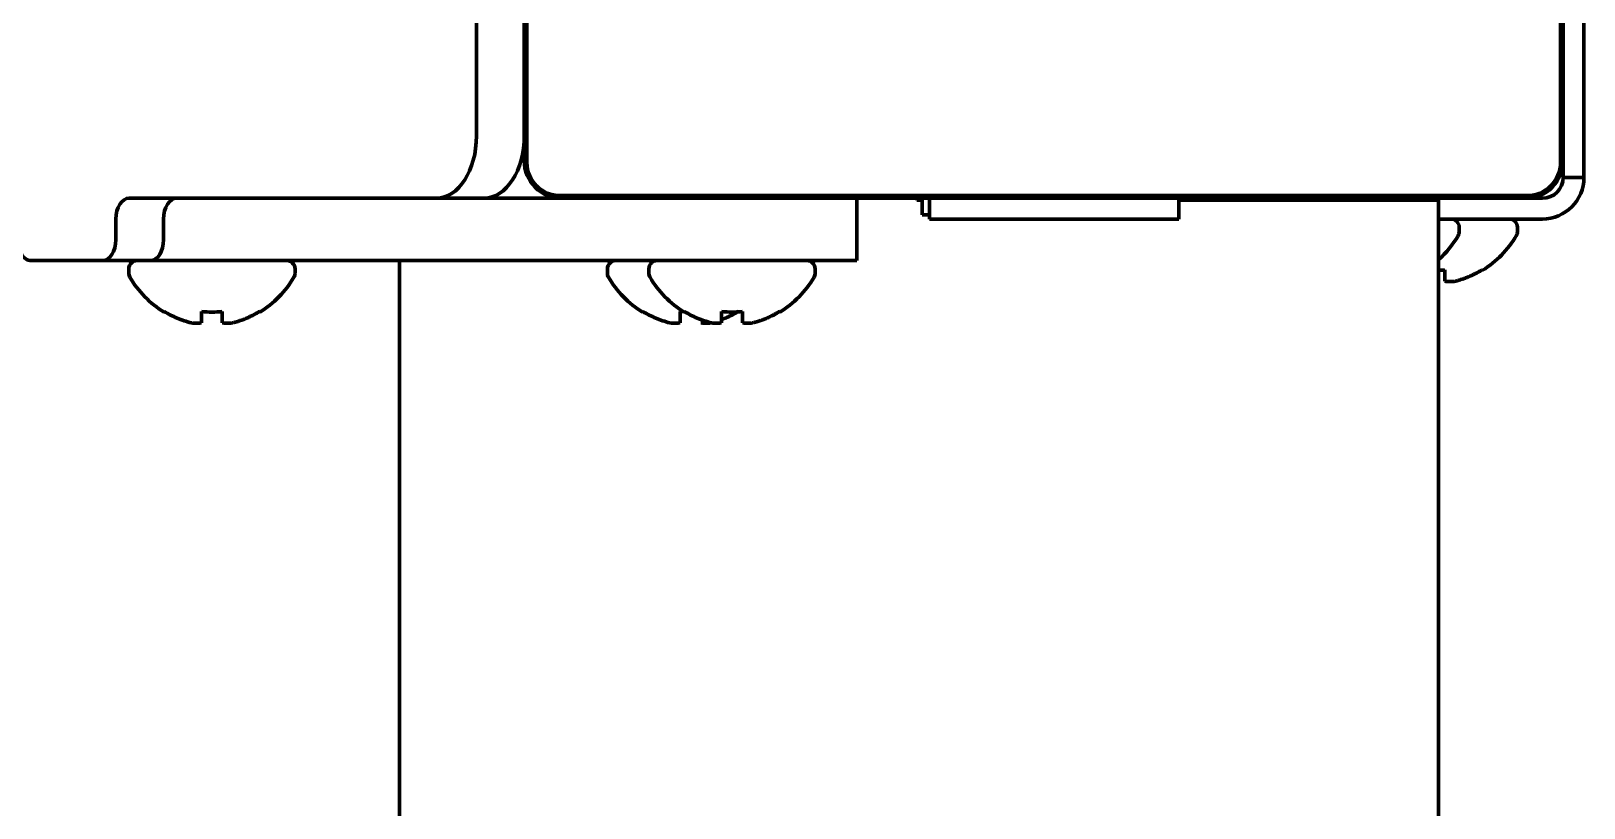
# Model space of a CAD drawing. Header units: inches. Extents: x 904 to 7172, y 213 to 5528.
# Drawn here: x 3614.4 to 3689.1, y 1957.4 to 1994.8 of the extents above; entities that cross this region are included whole.
import ezdxf

# ---------------------------------------------------------------- set-up
doc = ezdxf.new("R2010")
doc.units = ezdxf.units.IN

msp = doc.modelspace()

# ---------------------------------------------------------------- linework, layer by layer
at = {"linetype": 'Continuous', "lineweight": 70}
for p, q in [((3689.119, 1990.018), (3689.119, 2036.376)), ((3638.119, 1988.522), (3638.119, 2034.922)), ((3638.244, 2034.997), (3638.244, 1988.447)), ((3687.994, 1988.447), (3687.994, 2034.997)), ((3688.119, 2034.922), (3688.119, 1988.522)), ((3635.82, 2013.722), (3635.82, 1989.722)), ((3689.119, 1989.291), (3689.119, 1990.018)), ((3689.119, 1988.722), (3689.119, 1989.291)), ((3689.119, 1987.722), (3689.119, 1988.722)), ((3688.119, 1988.522), (3688.119, 1987.722)), ((3688.119, 1987.722), (3689.119, 1987.722)), ((3619.108, 1986.722), (3633.892, 1986.722)), ((3636.19, 1986.722), (3633.892, 1986.722)), ((3636.19, 1986.722), (3637.459, 1986.722)), ((3639.757, 1986.722), (3637.459, 1986.722)), ((3639.757, 1986.722), (3639.919, 1986.722)), ((3639.844, 1986.847), (3686.394, 1986.847)), ((3686.319, 1986.722), (3639.919, 1986.722)), ((3654.119, 1986.722), (3654.119, 1983.722)), ((3657.019, 1986.622), (3657.019, 1986.722)), ((3657.269, 1986.622), (3657.019, 1986.622)), ((3657.269, 1986.722), (3657.269, 1985.922)), ((3657.619, 1985.722), (3657.619, 1986.722)), ((3680.319, 1986.622), (3669.618, 1986.622)), ((3669.619, 1985.722), (3669.619, 1986.722)), ((3675.119, 1986.722), (3673.119, 1986.722)), ((3673.119, 1986.722), (3673.119, 1986.622)), ((3687.119, 1986.722), (3675.119, 1986.722)), ((3677.365, 1986.722), (3677.365, 1986.722)), ((3680.319, 1986.622), (3682.119, 1986.622)), ((3680.872, 1986.722), (3680.872, 1986.722)), ((3682.119, 1986.622), (3682.119, 1906.172)), ((3683.672, 1986.722), (3683.672, 1986.722)), ((3618.465, 1984.722), (3618.465, 1985.722)), ((3620.763, 1984.722), (3620.763, 1985.722)), ((3657.269, 1985.922), (3657.618, 1985.922)), ((3669.619, 1985.722), (3657.619, 1985.722)), ((3687.119, 1985.722), (3682.118, 1985.722)), ((3683.119, 1985.122), (3683.119, 1985.322)), ((3685.919, 1985.122), (3685.919, 1985.322)), ((3617.822, 1983.722), (3614.385, 1983.722)), ((3620.12, 1983.722), (3617.822, 1983.722)), ((3620.12, 1983.722), (3637.459, 1983.722)), ((3632.119, 1983.726), (3632.119, 1906.172)), ((3637.459, 1983.722), (3639.757, 1983.722)), ((3639.757, 1983.722), (3651.119, 1983.722)), ((3651.119, 1983.722), (3654.119, 1983.722)), ((3619.089, 1983.322), (3619.089, 1983.122)), ((3627.089, 1983.122), (3627.089, 1983.322)), ((3642.119, 1983.322), (3642.119, 1983.122)), ((3644.119, 1983.322), (3644.119, 1983.122)), ((3652.119, 1983.122), (3652.119, 1983.322)), ((3684.219, 1983.277), (3684.219, 1983.243)), ((3620.789, 1981.244), (3620.789, 1981.277)), ((3625.389, 1981.277), (3625.389, 1981.244)), ((3643.819, 1981.244), (3643.819, 1981.277)), ((3645.619, 1981.277), (3645.817, 1981.256)), ((3645.819, 1981.244), (3645.819, 1981.277)), ((3650.419, 1981.277), (3650.419, 1981.244))]:
    msp.add_line(p, q, dxfattribs=at)
for centre, radius, start, end in [((3639.919, 1988.522), 1.8, 180, 270), ((3639.844, 1988.447), 1.6, 180, 270), ((3686.319, 1988.522), 1.8, 270, 0), ((3686.394, 1988.447), 1.6, 270, 0), ((3687.119, 1987.722), 2, 270, 0), ((3687.119, 1987.722), 1, 270, 0), ((3682.719, 1985.322), 0.4, 0, 90), ((3685.519, 1985.322), 0.4, 0, 90), ((3682.719, 1985.122), 0.4, 329.69882, 0), ((3685.519, 1985.122), 0.4, 329.69882, 0), ((3678.92, 1987.342), 4.8, 311.79302, 329.69882), ((3681.72, 1987.342), 4.8, 301.58373, 329.69882), ((3619.489, 1983.322), 0.4, 90, 180), ((3626.689, 1983.322), 0.4, 0, 90), ((3642.519, 1983.322), 0.4, 90, 180), ((3644.519, 1983.322), 0.4, 90, 180), ((3651.719, 1983.322), 0.4, 0, 90), ((3619.489, 1983.122), 0.4, 180, 210.30118), ((3623.288, 1985.342), 4.8, 210.30118, 238.62729), ((3622.89, 1985.342), 4.8, 301.37271, 329.69882), ((3626.689, 1983.122), 0.4, 329.69882, 0), ((3642.519, 1983.122), 0.4, 180, 210.30118), ((3646.317, 1985.342), 4.8, 210.30118, 238.62729), ((3644.519, 1983.122), 0.4, 180, 210.30118), ((3648.317, 1985.342), 4.8, 210.30118, 238.62729), ((3647.92, 1985.342), 4.8, 301.37271, 329.69882), ((3651.719, 1983.122), 0.4, 329.69882, 0), ((3681.918, 1987.024), 3.78, 273.03657, 277.60407)]:
    msp.add_arc(centre, radius, start, end, dxfattribs=at)
for centre, major_axis, start_param, end_param in [((3633.892, 1989.722), (0, 3), 3.141593, 4.712389), ((3636.19, 1989.722), (0, -3), 0, 1.570796), ((3619.108, 1985.722), (0, -1), 3.141593, 4.712389), ((3621.406, 1985.722), (0, 1), 0, 1.570796), ((3614.385, 1984.722), (0, 1), 1.570796, 3.141593), ((3617.822, 1984.722), (0, 1), 3.141593, 4.712389), ((3620.12, 1984.722), (0, -1), 0, 1.570796)]:
    msp.add_ellipse(centre, major_axis=major_axis, ratio=0.642788, start_param=start_param, end_param=end_param, dxfattribs=at)
for points, knots in [([(3682.419, 1983.277), (3682.419, 1983.152), (3682.419, 1983.044), (3682.419, 1982.907), (3682.419, 1982.865), (3682.419, 1982.789), (3682.419, 1982.755), (3682.419, 1982.726)], [0, 0, 0, 0, 0.5, 0.5, 0.75, 0.75, 1, 1, 1, 1]), ([(3620.789, 1981.277), (3620.992, 1981.152), (3621.202, 1981.044), (3621.527, 1980.907), (3621.637, 1980.865), (3621.86, 1980.789), (3621.974, 1980.755), (3622.089, 1980.726)], [0, 0, 0, 0, 0.5, 0.5, 0.75, 0.75, 1, 1, 1, 1]), ([(3623.589, 1981.277), (3623.589, 1981.152), (3623.589, 1981.044), (3623.589, 1980.907), (3623.589, 1980.865), (3623.589, 1980.789), (3623.589, 1980.755), (3623.589, 1980.726)], [0, 0, 0, 0, 0.5, 0.5, 0.75, 0.75, 1, 1, 1, 1]), ([(3643.819, 1981.277), (3644.021, 1981.152), (3644.231, 1981.044), (3644.556, 1980.907), (3644.666, 1980.865), (3644.89, 1980.789), (3645.003, 1980.755), (3645.119, 1980.726)], [0, 0, 0, 0, 0.5, 0.5, 0.75, 0.75, 1, 1, 1, 1]), ([(3645.819, 1981.277), (3646.021, 1981.152), (3646.231, 1981.044), (3646.556, 1980.907), (3646.666, 1980.865), (3646.89, 1980.789), (3647.003, 1980.755), (3647.119, 1980.726)], [0, 0, 0, 0, 0.5, 0.5, 0.75, 0.75, 1, 1, 1, 1]), ([(3647.623, 1980.886), (3647.668, 1980.903), (3647.764, 1980.941), (3647.909, 1981.004), (3648.065, 1981.079), (3648.231, 1981.166), (3648.355, 1981.238), (3648.419, 1981.277)], [0, 0, 0, 0, 0.176679, 0.38251, 0.58834, 0.79417, 1, 1, 1, 1]), ([(3648.619, 1981.277), (3648.619, 1981.152), (3648.619, 1981.044), (3648.619, 1980.907), (3648.619, 1980.865), (3648.619, 1980.789), (3648.619, 1980.755), (3648.619, 1980.726)], [0, 0, 0, 0, 0.5, 0.5, 0.75, 0.75, 1, 1, 1, 1])]:
    msp.add_open_spline(points, degree=3, knots=knots, dxfattribs=at)
for points in [[(3682.419, 1982.726), (3682.442, 1982.723), (3682.49, 1982.718), (3682.561, 1982.712), (3682.633, 1982.71), (3682.704, 1982.71), (3682.775, 1982.712), (3682.847, 1982.718), (3682.895, 1982.723), (3682.919, 1982.726)], [(3682.919, 1982.726), (3682.973, 1982.74), (3683.081, 1982.769), (3683.242, 1982.82), (3683.401, 1982.876), (3683.557, 1982.938), (3683.709, 1983.004), (3683.865, 1983.079), (3684.031, 1983.166), (3684.155, 1983.237), (3684.219, 1983.277)], [(3622.589, 1980.726), (3622.589, 1980.74), (3622.589, 1980.769), (3622.589, 1980.82), (3622.589, 1980.876), (3622.589, 1980.938), (3622.589, 1981.004), (3622.589, 1981.079), (3622.589, 1981.166), (3622.589, 1981.238), (3622.589, 1981.277)], [(3622.589, 1981.277), (3622.756, 1981.255), (3623.089, 1981.232), (3623.422, 1981.255), (3623.589, 1981.277)], [(3624.089, 1980.726), (3624.143, 1980.74), (3624.251, 1980.769), (3624.413, 1980.82), (3624.572, 1980.876), (3624.727, 1980.938), (3624.879, 1981.004), (3625.035, 1981.079), (3625.202, 1981.166), (3625.325, 1981.238), (3625.389, 1981.277)], [(3645.619, 1980.726), (3645.619, 1980.74), (3645.619, 1980.769), (3645.619, 1980.82), (3645.619, 1980.876), (3645.619, 1980.938), (3645.619, 1981.004), (3645.619, 1981.079), (3645.619, 1981.166), (3645.619, 1981.238), (3645.619, 1981.277)], [(3647.619, 1980.726), (3647.619, 1980.74), (3647.619, 1980.769), (3647.619, 1980.82), (3647.619, 1980.876), (3647.619, 1980.938), (3647.619, 1981.004), (3647.619, 1981.079), (3647.619, 1981.166), (3647.619, 1981.238), (3647.619, 1981.277)], [(3647.619, 1981.277), (3647.785, 1981.255), (3648.119, 1981.232), (3648.452, 1981.255), (3648.619, 1981.277)], [(3649.119, 1980.726), (3649.173, 1980.74), (3649.281, 1980.769), (3649.442, 1980.82), (3649.601, 1980.876), (3649.757, 1980.938), (3649.909, 1981.004), (3650.065, 1981.079), (3650.231, 1981.166), (3650.355, 1981.238), (3650.419, 1981.277)], [(3622.089, 1980.726), (3622.113, 1980.723), (3622.16, 1980.718), (3622.232, 1980.712), (3622.303, 1980.71), (3622.374, 1980.71), (3622.446, 1980.712), (3622.517, 1980.718), (3622.565, 1980.723), (3622.589, 1980.726)], [(3623.589, 1980.726), (3623.615, 1980.723), (3623.666, 1980.717), (3623.74, 1980.712), (3623.812, 1980.71), (3623.882, 1980.71), (3623.951, 1980.713), (3624.02, 1980.718), (3624.066, 1980.723), (3624.089, 1980.726)], [(3645.119, 1980.726), (3645.142, 1980.723), (3645.19, 1980.718), (3645.261, 1980.712), (3645.333, 1980.71), (3645.404, 1980.71), (3645.475, 1980.712), (3645.547, 1980.718), (3645.595, 1980.723), (3645.619, 1980.726)], [(3646.619, 1980.726), (3646.645, 1980.723), (3646.696, 1980.717), (3646.77, 1980.712), (3646.841, 1980.71), (3646.911, 1980.71), (3646.981, 1980.713), (3647.049, 1980.718), (3647.095, 1980.723), (3647.119, 1980.726)], [(3647.119, 1980.726), (3647.142, 1980.723), (3647.19, 1980.718), (3647.261, 1980.712), (3647.333, 1980.71), (3647.404, 1980.71), (3647.475, 1980.712), (3647.547, 1980.718), (3647.595, 1980.723), (3647.619, 1980.726)], [(3648.619, 1980.726), (3648.645, 1980.723), (3648.696, 1980.717), (3648.77, 1980.712), (3648.841, 1980.71), (3648.911, 1980.71), (3648.981, 1980.713), (3649.049, 1980.718), (3649.095, 1980.723), (3649.119, 1980.726)]]:
    msp.add_open_spline(points, degree=3, dxfattribs=at)

doc.saveas('drawing.dxf')
